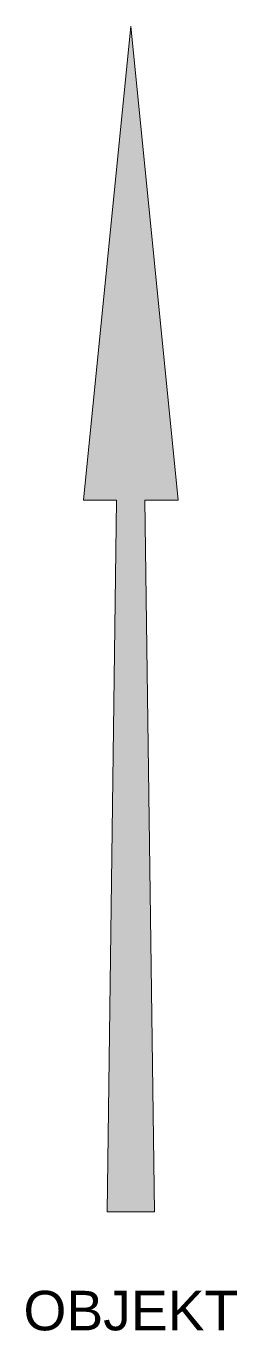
# Model space of a CAD drawing. Header units: metres. Extents: x -0.66 to 0.67, y -0.75 to 7.5.
import ezdxf
from ezdxf.enums import TextEntityAlignment as Align

# ---------------------------------------------------------------- set-up
doc = ezdxf.new("R2010")
doc.units = ezdxf.units.M
doc.layers.get('Defpoints').update_dxf_attribs({"color": 140, "lineweight": 5})
doc.styles.get("Standard").update_dxf_attribs({"font": 'arial.ttf'})

msp = doc.modelspace()

# ---------------------------------------------------------------- hatches: boundary and pattern name
at = {"lineweight": 0}
h = msp.add_hatch(color=0, dxfattribs=at)
h.dxf.hatch_style = 1
h.paths.add_polyline_path([(-0.3, 4.4995), (-0.0905, 4.4995), (-0.1497, 0), (0.1497, 0), (0.0894, 4.4995), (0.3, 4.4995), (-0.0005, 7.4984)])

# ---------------------------------------------------------------- linework, layer by layer
at = {"color": 0, "lineweight": 0}
msp.add_lwpolyline([(-0.1497, 0), (-0.0905, 4.4995), (-0.3, 4.4995), (-0.0005, 7.4984), (0.3, 4.4995), (0.0894, 4.4995), (0.1497, 0), (-0.1497, 0)], close=True, dxfattribs=at)

# ---------------------------------------------------------------- texts
at = {"layer": 'Defpoints'}
msp.add_attdef('OBJEKT', text='630-30', height=0.25, dxfattribs=at).set_placement((0, -0.5), align=Align.TOP_CENTER)

doc.saveas('drawing.dxf')
